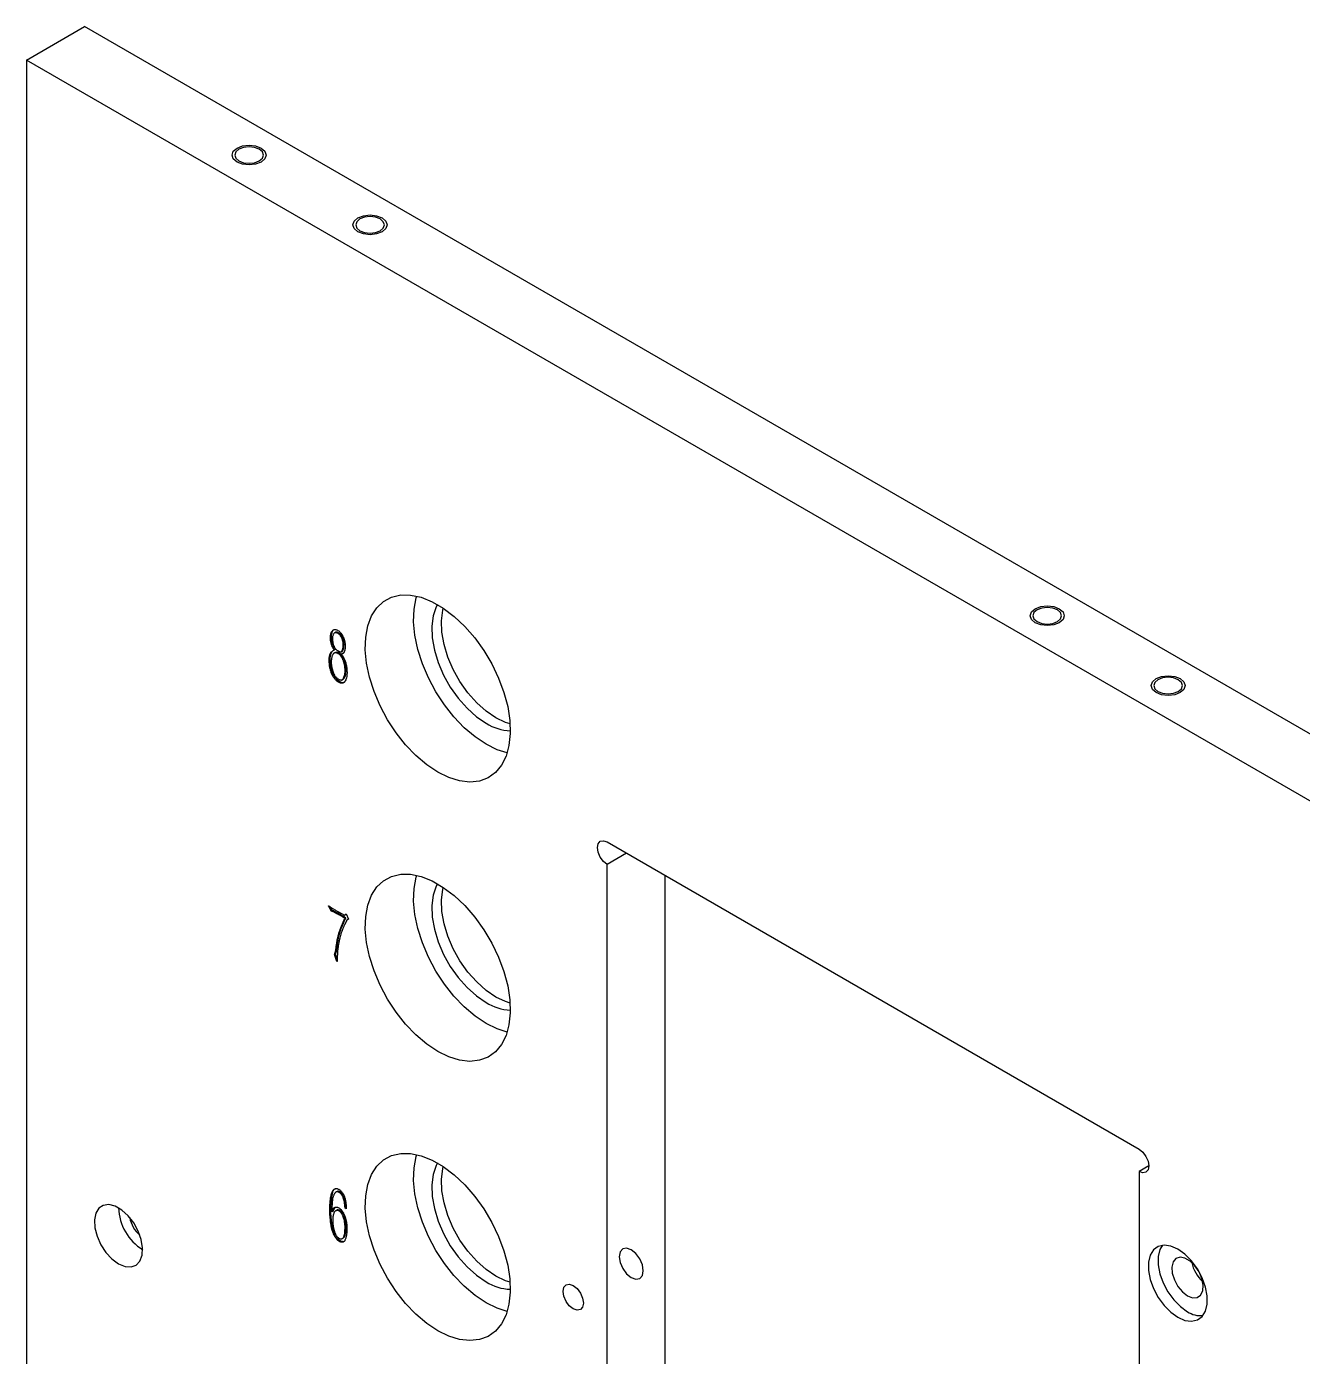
# Model space of a CAD drawing. Extents: x 2 to 292, y 3 to 207.
# Drawn here: x 243.65 to 262.3, y 173.16 to 192.6 of the extents above; entities that cross this region are included whole.
import ezdxf

# ---------------------------------------------------------------- set-up
doc = ezdxf.new("R2010")
doc.units = 0
doc.linetypes.add('SLD-实线', pattern=[0])
doc.layers.get('0').update_dxf_attribs({"linetype": 'CONTINUOUS'})

msp = doc.modelspace()

# ---------------------------------------------------------------- linework, layer by layer
at = {"color": 7, "linetype": 'SLD-实线'}
for p, q in [((243.64598006, 192.11238978), (244.49450821, 192.60223465)), ((286.21380644, 168.51819642), (244.49450821, 192.60223465)), ((243.64598006, 192.11238978), (243.64598006, 144.75302405)), ((285.3652783, 168.02835155), (243.64598006, 192.11238978)), ((248.1672079, 183.7475285), (248.14953023, 183.7373234)), ((248.20764915, 183.74160788), (248.193507, 183.7334438)), ((248.10489092, 183.71532516), (248.09074877, 183.70716107)), ((248.28283491, 183.62669257), (248.26869277, 183.61852848)), ((248.08349507, 183.34593895), (248.06935293, 183.33777486)), ((248.13338874, 183.48402093), (248.14559341, 183.48863291)), ((248.15609694, 183.44998388), (248.13841926, 183.43977878)), ((248.15973556, 183.496797), (248.14559341, 183.48863291)), ((248.21668965, 183.44286484), (248.2025475, 183.43470075)), ((248.24447548, 183.46377069), (248.26215316, 183.47397579)), ((248.26354851, 183.43686705), (248.24940637, 183.42870297)), ((248.26161104, 183.43105303), (248.24940637, 183.42870297)), ((248.27575319, 183.43921712), (248.26161104, 183.43105303)), ((248.27575319, 183.43921712), (248.26354851, 183.43686705)), ((248.31643438, 183.19859162), (248.30229224, 183.19042753)), ((248.2187991, 183.02702689), (248.20465695, 183.01886281)), ((248.25838184, 183.05199776), (248.27605951, 183.06220287)), ((252.13126072, 180.68161517), (259.90943527, 176.19137058)), ((252.41414941, 180.51830756), (252.13126072, 180.3549994)), ((252.13126072, 154.06238551), (252.13126072, 180.3549994)), ((252.97978886, 154.55223038), (252.97978886, 180.19177091)), ((248.06332593, 179.74833591), (248.08366705, 179.73415732)), ((248.07069886, 179.74319655), (248.06332593, 179.73894024)), ((248.0845711, 179.69848987), (248.06332593, 179.73894024)), ((248.08366705, 179.73415732), (248.11922529, 179.71136806)), ((248.09871324, 179.70665396), (248.0845711, 179.69848987)), ((248.09871324, 179.70665396), (248.08457298, 179.73357667)), ((248.11302631, 179.68064382), (248.09888417, 179.67247973)), ((248.11905331, 179.6771645), (248.10491117, 179.66900042)), ((248.11515707, 179.66778342), (248.10491117, 179.66900042)), ((248.12929921, 179.67594751), (248.11515707, 179.66778342)), ((248.12929921, 179.67594751), (248.11905331, 179.6771645)), ((248.14753088, 179.6678585), (248.13338874, 179.65969442)), ((248.18220638, 179.63377451), (248.13338874, 179.65969442)), ((248.19634853, 179.6419386), (248.14753088, 179.6678585)), ((248.19634853, 179.6419386), (248.18220638, 179.63377451)), ((248.20465695, 179.6596135), (248.29521156, 179.60977335)), ((248.23916047, 179.42829609), (248.27577449, 179.51172839)), ((248.25330262, 179.43646018), (248.28991664, 179.51989248)), ((248.27577449, 179.51172839), (248.30018279, 179.56566818)), ((248.28991664, 179.51989248), (248.27577449, 179.51172839)), ((248.28991664, 179.51989248), (248.31432493, 179.57383227)), ((248.29521156, 179.60977335), (248.31645568, 179.63265615)), ((248.30935371, 179.61793744), (248.29521156, 179.60977335)), ((248.31432493, 179.57383227), (248.30018279, 179.56566818)), ((248.30935371, 179.61793744), (248.3185786, 179.6278736)), ((248.31645568, 179.63265615), (248.35216565, 179.55218732)), ((248.35216565, 179.55218732), (248.32775631, 179.54035466)), ((248.34189845, 179.54851874), (248.32775631, 179.54035466)), ((248.35168811, 179.55326434), (248.34189845, 179.54851874)), ((248.25330262, 179.43646018), (248.23916047, 179.42829609)), ((248.15282581, 179.05063908), (248.16096121, 179.07882746)), ((248.16696796, 179.05880316), (248.15282581, 179.05063908)), ((248.17510335, 179.08699155), (248.16096121, 179.07882746)), ((248.16696796, 179.05880316), (248.17510335, 179.08699155)), ((248.16289973, 179.04357831), (248.14875759, 179.03541423)), ((248.18130233, 178.9332859), (248.14875759, 179.03541423)), ((248.18838382, 178.96360556), (248.16289973, 179.04357831)), ((248.18838396, 178.93737403), (248.18130233, 178.9332859)), ((248.18838406, 178.93389433), (248.18130233, 178.9332859)), ((248.18838406, 178.98435256), (248.18838406, 178.93389433)), ((260.05085662, 175.94639561), (259.90943527, 175.86475481)), ((259.90943527, 175.86475481), (259.90943527, 149.57214092)), ((248.18476417, 175.57381157), (248.1670865, 175.56360647)), ((248.31645568, 175.35734351), (248.31645568, 175.31976143)), ((248.09374097, 175.34843397), (248.07959882, 175.34026988)), ((248.10897939, 175.318611), (248.10807534, 175.27337311)), ((248.12221749, 175.2815372), (248.10807534, 175.27337311)), ((248.12221749, 175.2815372), (248.16201781, 175.34552141)), ((248.17941257, 175.29740714), (248.1617349, 175.28720204)), ((248.22392205, 175.29798856), (248.2097799, 175.28982447)), ((248.31643438, 175.3361019), (248.30229224, 175.32793782)), ((248.31645568, 175.31976143), (248.30229224, 175.32793782)), ((248.31645545, 175.33608974), (248.31643438, 175.3361019)), ((248.30935371, 175.13592368), (248.29521156, 175.12775959)), ((248.24019495, 174.84578661), (248.2260528, 174.83762252)), ((248.2594608, 174.88446094), (248.27713847, 174.89466604))]:
    msp.add_line(p, q, dxfattribs=at)
at = {"color": 7, "linetype": 'SLD-实线', "flags": 128}
for points in [[(246.72189364, 190.62244619), (246.66770045, 190.66926759), (246.64867033, 190.7244972), (246.66770045, 190.77972681), (246.72189364, 190.82654822), (246.80299947, 190.85783328), (246.89867033, 190.86881913), (246.99434119, 190.85783328), (247.07544703, 190.82654822), (247.12964021, 190.77972681), (247.14867033, 190.7244972), (247.12964021, 190.66926759), (247.07544703, 190.62244619), (246.99434119, 190.59116113), (246.89867033, 190.58017528), (246.80299947, 190.59116113), (246.72189364, 190.62244619)], [(246.75017889, 190.81021881), (246.70465498, 190.77088977), (246.68867023, 190.72449658), (246.70465496, 190.67810403), (246.75017825, 190.63877348), (246.81830605, 190.61249466), (246.89867111, 190.60326565), (246.97903307, 190.61249467), (247.04716245, 190.63877385), (247.09268425, 190.6781041), (247.10867111, 190.72449607), (247.09268427, 190.77088984), (247.04716309, 190.81021918), (246.97903318, 190.83649921), (246.89867022, 190.845727), (246.81830616, 190.8364992), (246.75017889, 190.81021881)], [(248.48966059, 189.60193605), (248.4354674, 189.64875745), (248.41643728, 189.70398706), (248.4354674, 189.75921667), (248.48966059, 189.80603808), (248.57076643, 189.83732314), (248.66643728, 189.84830899), (248.76210814, 189.83732314), (248.84321398, 189.80603808), (248.89740717, 189.75921667), (248.91643728, 189.70398706), (248.89740717, 189.64875745), (248.84321398, 189.60193605), (248.76210814, 189.57065099), (248.66643728, 189.55966514), (248.57076643, 189.57065099), (248.48966059, 189.60193605)], [(248.51794521, 189.78970903), (248.47242235, 189.75037939), (248.4564376, 189.7039862), (248.47242234, 189.65759365), (248.51794457, 189.6182637), (248.58607342, 189.59198428), (248.66643743, 189.58275588), (248.74680044, 189.59198429), (248.81492982, 189.61826347), (248.86045163, 189.65759372), (248.87643743, 189.7039863), (248.86045164, 189.75037945), (248.81492941, 189.7897094), (248.74680056, 189.81598883), (248.6664376, 189.82521662), (248.58607354, 189.81598882), (248.51794521, 189.78970903)], [(249.65638724, 181.7020592), (249.49447801, 181.8098813), (249.33636411, 181.94388557), (249.18575129, 182.10092893), (249.04616936, 182.27733227), (248.92089101, 182.46896021), (248.81285178, 182.67132202), (248.72458364, 182.87967327), (248.65815704, 183.08912954), (248.61512827, 183.29478327), (248.59650463, 183.4918138), (248.60272445, 183.67560245), (248.63364128, 183.84184132), (248.68853017, 183.98663435), (248.76610566, 184.1065867), (248.864547, 184.19888876), (248.98154981, 184.26137511), (249.11436928, 184.29258115), (249.25989392, 184.29177716), (249.41471194, 184.25897984), (249.5751945, 184.19495906), (249.73757998, 184.10121591), (249.89806148, 183.97994809), (250.0528795, 183.83399633), (250.19840414, 183.66678115), (250.33122361, 183.48222501), (250.44822642, 183.28465009), (250.54666776, 183.07869008), (250.62424325, 182.86917097), (250.67913215, 182.66100458), (250.71004897, 182.4590699), (250.71626879, 182.2681), (250.6976462, 182.09257125), (250.65461638, 181.9365981), (250.58818978, 181.80383634), (250.49992269, 181.69739672), (250.39188346, 181.61977434), (250.26660406, 181.57279032), (250.12702318, 181.55754423), (249.97640931, 181.57439534), (249.81829541, 181.62294549), (249.65638724, 181.7020592)], [(250.36349404, 182.11026327), (250.20158481, 182.21808536), (250.04347091, 182.35208964), (249.89285809, 182.509133), (249.75327616, 182.68553634), (249.62799781, 182.87716427), (249.51995858, 183.07952609), (249.43169044, 183.28787734), (249.36526384, 183.49733361), (249.32223507, 183.70298733), (249.30361143, 183.90001787), (249.30983125, 184.08380652), (249.34074807, 184.25004539), (249.34854103, 184.27667449)], [(249.65093413, 184.15481344), (249.63201335, 184.11838549), (249.58794355, 183.98720029), (249.5687994, 183.83505542), (249.57519835, 183.6668398), (249.60693282, 183.48796244), (249.66298391, 183.30417051), (249.74155091, 183.12137173), (249.84010604, 182.94544211), (249.95548515, 182.78203494), (250.08397614, 182.63640314), (250.22145283, 182.51322713), (250.36349404, 182.41646578)], [(258.38915553, 183.88707927), (258.33496234, 183.93390067), (258.31593222, 183.98913028), (258.33496234, 184.04435989), (258.38915553, 184.0911813), (258.47026136, 184.12246636), (258.56593222, 184.13345221), (258.66160308, 184.12246636), (258.74270892, 184.0911813), (258.7969021, 184.04435989), (258.81593222, 183.98913028), (258.7969021, 183.93390067), (258.74270892, 183.88707927), (258.66160308, 183.85579421), (258.56593222, 183.84480835), (258.47026136, 183.85579421), (258.38915553, 183.88707927)], [(258.41743966, 184.07485253), (258.37191733, 184.03552258), (258.35593205, 183.9891297), (258.37191731, 183.94273684), (258.41743955, 183.9034069), (258.48556893, 183.87712717), (258.56593241, 183.86789907), (258.64629595, 183.87712718), (258.7144248, 183.90340666), (258.75994713, 183.94273661), (258.77593241, 183.98912949), (258.75994715, 184.03552234), (258.71442439, 184.07485259), (258.64629554, 184.10113202), (258.56593205, 184.11036012), (258.48556851, 184.10113201), (258.41743966, 184.07485253)], [(250.50491538, 182.49810659), (250.36287418, 182.59486794), (250.22539748, 182.71804394), (250.09690649, 182.86367574), (249.98152739, 183.02708291), (249.88297225, 183.20301254), (249.80440526, 183.38581132), (249.74835416, 183.56960325), (249.71661969, 183.74848061), (249.71022075, 183.91669623), (249.7293649, 184.06884109), (249.73741284, 184.10132761)], [(260.15692248, 182.86656913), (260.10272929, 182.91339053), (260.08369917, 182.96862014), (260.10272929, 183.02384975), (260.15692248, 183.07067116), (260.23802832, 183.10195622), (260.33369917, 183.11294207), (260.42937003, 183.10195622), (260.51047587, 183.07067116), (260.56466906, 183.02384975), (260.58369917, 182.96862014), (260.56466906, 182.91339053), (260.51047587, 182.86656913), (260.42937003, 182.83528407), (260.33369917, 182.82429821), (260.23802832, 182.83528407), (260.15692248, 182.86656913)], [(260.18520651, 183.05434245), (260.13968471, 183.0150122), (260.12369943, 182.96861932), (260.13968469, 182.92222646), (260.18520692, 182.88289651), (260.25333577, 182.85661709), (260.33369926, 182.84738899), (260.4140628, 182.8566171), (260.48219165, 182.88289658), (260.52771398, 182.92222653), (260.54369926, 182.96861941), (260.527714, 183.01501226), (260.48219176, 183.05434221), (260.41406291, 183.08062164), (260.33369942, 183.08984973), (260.25333589, 183.08062163), (260.18520651, 183.05434245)], [(250.71396059, 182.40971357), (250.64695658, 182.43087066), (250.50491538, 182.49810659)], [(250.67133989, 181.98527145), (250.52540221, 182.03114956), (250.36349404, 182.11026327)], [(252.13126072, 180.3549994), (252.077141, 180.39867348), (252.031261, 180.4605593), (252.00060444, 180.53123871), (251.98983908, 180.59994887), (252.00060444, 180.65622961), (252.031261, 180.69151249), (252.077141, 180.70042759), (252.13126072, 180.68161517)], [(249.65638724, 177.61935539), (249.49447801, 177.72717748), (249.33636411, 177.86118176), (249.18575129, 178.01822511), (249.04616936, 178.19462846), (248.92089101, 178.38625639), (248.81285178, 178.58861699), (248.72458364, 178.79696824), (248.65815704, 179.00642573), (248.61512827, 179.21207945), (248.59650463, 179.40910999), (248.60272445, 179.59289863), (248.63364128, 179.75913751), (248.68853017, 179.90393053), (248.76610566, 180.02388289), (248.864547, 180.11618494), (248.98154981, 180.17867008), (249.11436928, 180.20987734), (249.25989392, 180.20907212), (249.41471194, 180.17627602), (249.5751945, 180.11225524), (249.73757998, 180.01851209), (249.89806148, 179.89724427), (250.0528795, 179.75129129), (250.19840414, 179.58407733), (250.33122361, 179.39951998), (250.44822642, 179.20194627), (250.54666776, 178.99598626), (250.62424325, 178.78646716), (250.67913215, 178.57830076), (250.71004897, 178.37636609), (250.71626879, 178.18539619), (250.6976462, 178.00986744), (250.65461638, 177.85389429), (250.58818978, 177.72113131), (250.49992269, 177.61469168), (250.39188346, 177.53707053), (250.26660406, 177.4900865), (250.12702318, 177.47484042), (249.97640931, 177.49169153), (249.81829541, 177.54024168), (249.65638724, 177.61935539)], [(250.36349404, 178.02755945), (250.20158481, 178.13538155), (250.04347091, 178.26938582), (249.89285809, 178.42642918), (249.75327616, 178.60283252), (249.62799781, 178.79446046), (249.51995858, 178.99682105), (249.43169044, 179.2051723), (249.36526384, 179.41462979), (249.32223507, 179.62028352), (249.30361143, 179.81731405), (249.30983125, 180.0011027), (249.34074807, 180.16734157), (249.34854103, 180.19397067)], [(249.65093413, 180.07210962), (249.63201335, 180.03568167), (249.58794355, 179.90449647), (249.5687994, 179.7523516), (249.57519835, 179.58413599), (249.60693282, 179.40525863), (249.66298391, 179.2214667), (249.74155091, 179.03866791), (249.84010604, 178.86273829), (249.95548515, 178.69933112), (250.08397614, 178.55369932), (250.22145283, 178.43052332), (250.36349404, 178.33376196)], [(250.50491538, 178.41540277), (250.36287418, 178.51216412), (250.22539748, 178.63534013), (250.09690649, 178.78097192), (249.98152739, 178.9443791), (249.88297225, 179.12030872), (249.80440526, 179.3031075), (249.74835416, 179.48689943), (249.71661969, 179.66577679), (249.71022075, 179.83399241), (249.7293649, 179.98613728), (249.73741284, 180.01862379)], [(250.71396059, 178.32700975), (250.64695658, 178.34816684), (250.50491538, 178.41540277)], [(250.67133989, 177.90256763), (250.52540221, 177.94844574), (250.36349404, 178.02755945)], [(259.90943527, 176.19137058), (259.96355446, 176.14769801), (260.00943499, 176.08581068), (260.04009155, 176.01513248), (260.05085639, 175.94642263), (260.04009155, 175.89014159), (260.00943499, 175.85485749), (259.96355446, 175.8459439), (259.90943527, 175.86475481)], [(249.65638724, 173.53665096), (249.49447801, 173.64447367), (249.33636411, 173.77847733), (249.18575129, 173.9355213), (249.04616936, 174.11192464), (248.92089101, 174.30355258), (248.81285178, 174.50591317), (248.72458364, 174.71426442), (248.65815704, 174.9237213), (248.61512827, 175.12937503), (248.59650463, 175.32640617), (248.60272445, 175.51019482), (248.63364128, 175.67643369), (248.68853017, 175.82122672), (248.76610566, 175.94117907), (248.864547, 176.03347991), (248.98154981, 176.09596626), (249.11436928, 176.12717352), (249.25989392, 176.12636831), (249.41471194, 176.09357221), (249.5751945, 176.02955142), (249.73757998, 175.93580828), (249.89806148, 175.81454046), (250.0528795, 175.66858748), (250.19840414, 175.50137352), (250.33122361, 175.31681616), (250.44822642, 175.11924124), (250.54666776, 174.91328245), (250.62424325, 174.70376334), (250.67913215, 174.49559695), (250.71004897, 174.29366227), (250.71626879, 174.10269237), (250.6976462, 173.92716301), (250.65461638, 173.77118986), (250.58818978, 173.63842749), (250.49992269, 173.53198787), (250.39188346, 173.45436671), (250.26660406, 173.40738268), (250.12702318, 173.3921366), (249.97640931, 173.4089871), (249.81829541, 173.45753786), (249.65638724, 173.53665096)], [(250.36349404, 173.94485503), (250.20158481, 174.05267773), (250.04347091, 174.1866814), (249.89285809, 174.34372536), (249.75327616, 174.52012871), (249.62799781, 174.71175664), (249.51995858, 174.91411724), (249.43169044, 175.12246849), (249.36526384, 175.33192537), (249.32223507, 175.53757909), (249.30361143, 175.73461024), (249.30983125, 175.91839888), (249.34074807, 176.08463776), (249.34854103, 176.11126625)], [(249.65093413, 175.98940581), (249.63201335, 175.95297725), (249.58794355, 175.82179205), (249.5687994, 175.66964718), (249.57519835, 175.50143217), (249.60693282, 175.3225542), (249.66298391, 175.13876288), (249.74155091, 174.95596349), (249.84010604, 174.78003448), (249.95548515, 174.61662669), (250.08397614, 174.47099551), (250.22145283, 174.34781889), (250.36349404, 174.25105815)], [(250.50491538, 174.33269895), (250.36287418, 174.4294597), (250.22539748, 174.55263631), (250.09690649, 174.6982675), (249.98152739, 174.86167528), (249.88297225, 175.0376043), (249.80440526, 175.22040369), (249.74835416, 175.40419501), (249.71661969, 175.58307298), (249.71022075, 175.75128798), (249.7293649, 175.90343285), (249.73741284, 175.93591937)], [(244.98948251, 174.51606219), (245.08486926, 174.47613649), (245.17318165, 174.46945149), (245.24787219, 174.49650117), (245.30339645, 174.55528286), (245.3356409, 174.64143477), (245.34221159, 174.74856818), (245.32262173, 174.86873712), (245.2783254, 174.9930285), (245.21260582, 175.11222641), (245.13033728, 175.21748926), (245.03762475, 175.30100859), (244.94134027, 175.35659244), (244.84862563, 175.38011793), (244.7663592, 175.3698391), (244.70063962, 175.3265194), (244.65634328, 175.25337149), (244.63675342, 175.15582051), (244.64332412, 175.04110074), (244.67556646, 174.9177214), (244.73109282, 174.79483155), (244.80578125, 174.68154723), (244.89409365, 174.5862689), (244.98948251, 174.51606219)], [(260.47512052, 173.73363634), (260.5783458, 173.68851879), (260.67557199, 173.67497114), (260.76114853, 173.69378055), (260.83010236, 173.74385255), (260.87842583, 173.82227845), (260.90331064, 173.92449962), (260.90331064, 174.04457611), (260.87842583, 174.17552867), (260.83010236, 174.30974645), (260.76114853, 174.43943206), (260.67557199, 174.55704482), (260.5783458, 174.65575215), (260.47512052, 174.72981596), (260.37189525, 174.77493351), (260.27466906, 174.78848116), (260.18909252, 174.76967296), (260.12013869, 174.71959975), (260.07181496, 174.64117521), (260.04693041, 174.53895389), (260.04693041, 174.41887741), (260.07181496, 174.28792499), (260.12013869, 174.15370585), (260.18909252, 174.02402146), (260.27466906, 173.90640747), (260.37189525, 173.80770015), (260.47512052, 173.73363634)], [(260.24916386, 174.7864455), (260.21323631, 174.72281602), (260.18835175, 174.6205947), (260.18835175, 174.50051821), (260.21323631, 174.3695658), (260.26156004, 174.23534665), (260.33051386, 174.10566226), (260.41609041, 173.98804828), (260.5133166, 173.88934095), (260.61654187, 173.81527714)], [(252.4848139, 174.72074184), (252.41716439, 174.7442562), (252.3598139, 174.73311298), (252.32149353, 174.68900864), (252.30803721, 174.61865765), (252.32149353, 174.53277032), (252.3598139, 174.44442221), (252.41716439, 174.36706353), (252.4848139, 174.31247143), (252.55246342, 174.28895706), (252.6098139, 174.30010028), (252.64813427, 174.34420463), (252.6615906, 174.41455562), (252.64813427, 174.50044295), (252.6098139, 174.58879106), (252.55246342, 174.66614974), (252.4848139, 174.72074184)], [(260.61654187, 174.04799096), (260.69116102, 174.01929368), (260.75769404, 174.02246345), (260.80893091, 174.05715692), (260.83931958, 174.11961461), (260.84556653, 174.20306855), (260.82699557, 174.29847448), (260.78561843, 174.39549562), (260.72591926, 174.48361627), (260.65436735, 174.55328696), (260.57871639, 174.59695933), (260.50716448, 174.60990072), (260.44746531, 174.59070727), (260.40608817, 174.54145915), (260.38751721, 174.46749479), (260.39376417, 174.37682828), (260.42415283, 174.27928457), (260.4753897, 174.18543427), (260.54192272, 174.10544712), (260.61654187, 174.04799096)], [(250.71396059, 174.24430533), (250.64695658, 174.26546242), (250.50491538, 174.33269895)], [(251.63628602, 174.19823565), (251.69311157, 174.15237777), (251.74128541, 174.08739739), (251.77347507, 174.0131841), (251.7847778, 173.94103913), (251.77347507, 173.88194402), (251.74128541, 173.84489673), (251.69311157, 173.83553608), (251.63628602, 173.85528818), (251.57946048, 173.90114545), (251.53128558, 173.96612705), (251.49909698, 174.04033912), (251.48779319, 174.1124847), (251.49909698, 174.1715792), (251.53128558, 174.20862772), (251.57946048, 174.21798715), (251.63628602, 174.19823565)], [(250.67133989, 173.81986321), (250.52540221, 173.86574193), (250.36349404, 173.94485503)]]:
    msp.add_lwpolyline(points, dxfattribs=at)
at = {"color": 7, "linetype": 'SLD-实线'}
for centre, radius, start, end in [((250.74177739, 183.0195667), 0.71191925, 237.902804998, 268.008099017), ((250.74177739, 178.93686289), 0.71191925, 237.902804998, 268.008099017), ((245.74536862, 175.36069595), 0.75640764, 182.128453408, 237.866124692), ((245.58929704, 175.27060045), 0.44355776, 190.173653644, 229.821248516), ((261.19726468, 174.64861185), 0.53191969, 192.478421254, 227.516245365), ((250.74177994, 174.85416338), 0.71192425, 237.902815725, 268.007908042), ((260.80956539, 174.10635636), 0.34926378, 236.450426653, 275.410626841)]:
    msp.add_arc(centre, radius, start, end, dxfattribs=at)
for points, knots in [([(248.09074827, 183.70716094), (248.09147444, 183.71203738), (248.09289066, 183.72154774), (248.09623161, 183.73432673), (248.10028001, 183.74559288), (248.10694259, 183.75817304), (248.11735536, 183.77108077), (248.12982273, 183.7808677), (248.14104597, 183.78586239), (248.14929091, 183.78848168), (248.15777979, 183.78882337), (248.16880756, 183.78696088), (248.18206594, 183.78252674), (248.19259109, 183.77714231), (248.19757518, 183.77459256)], [0, 0, 0, 0, 0.0823166391, 0.160539557, 0.2332349493, 0.3029883245, 0.4386939029, 0.5763967959, 0.6432805253, 0.7043973737, 0.7609966096, 0.8131359193, 0.9115121722, 1, 1, 1, 1]), ([(248.10489092, 183.71532516), (248.10840729, 183.73089137), (248.11544276, 183.76203583), (248.1325411, 183.78604094), (248.1456943, 183.78916452), (248.1459862, 183.78923384)], [0, 0, 0, 0, 0.4941961412, 0.9887748817, 1, 1, 1, 1]), ([(248.19350702, 183.73344326), (248.18966983, 183.73540738), (248.18235737, 183.73915037), (248.17218438, 183.74191588), (248.1631556, 183.74292693), (248.1533827, 183.74015948), (248.14329084, 183.73320517), (248.13268878, 183.72207985), (248.12460083, 183.70605496), (248.11912851, 183.68570152), (248.1163415, 183.66181222), (248.11756207, 183.64389261), (248.11817069, 183.63495715)], [0, 0, 0, 0, 0.0711680608, 0.1356235992, 0.1945173461, 0.250667515, 0.3601529391, 0.4713796502, 0.5894546918, 0.7229257028, 0.8618394332, 1, 1, 1, 1]), ([(248.20764915, 183.74160788), (248.20100242, 183.74468569), (248.18773394, 183.75082975), (248.17256845, 183.7519127), (248.1674506, 183.74658277), (248.16624092, 183.74532296)], [0, 0, 0, 0, 0.4339138731, 0.866197905, 1, 1, 1, 1]), ([(248.26869268, 183.61852911), (248.26676514, 183.62547914), (248.26284453, 183.63961545), (248.25665196, 183.65751463), (248.25028504, 183.67204052), (248.24422764, 183.68288805), (248.23684436, 183.69346111), (248.22584772, 183.70664755), (248.21144833, 183.72159607), (248.19933973, 183.72959174), (248.19350702, 183.73344326)], [0, 0, 0, 0, 0.1543886185, 0.3140251011, 0.3943501707, 0.4774909862, 0.5634987263, 0.6552515141, 0.8339347649, 1, 1, 1, 1]), ([(248.19757518, 183.77459256), (248.20145504, 183.77199786), (248.20918909, 183.76682561), (248.22059821, 183.75721904), (248.23165485, 183.74607509), (248.24231767, 183.73358915), (248.25261626, 183.72017014), (248.26176666, 183.70547977), (248.27023495, 183.69009104), (248.27979677, 183.66861941), (248.28977385, 183.64147342), (248.29651075, 183.61447245), (248.30013679, 183.5927081), (248.30208294, 183.57501336), (248.30302707, 183.55603704), (248.30323752, 183.54302672), (248.30334739, 183.53623451)], [0, 0, 0, 0, 0.0562537927, 0.1121355853, 0.1686936193, 0.2265393781, 0.2853941376, 0.3441141664, 0.4032597895, 0.4647557838, 0.5866632475, 0.7063854209, 0.7688103202, 0.8384861131, 0.9156795631, 1, 1, 1, 1]), ([(248.28283481, 183.62669319), (248.28090727, 183.63364322), (248.27698666, 183.64777953), (248.2707941, 183.66567871), (248.26442718, 183.6802046), (248.25836978, 183.69105213), (248.2509865, 183.70162519), (248.23998985, 183.71481163), (248.22559047, 183.72976015), (248.21348187, 183.73775582), (248.20764916, 183.74160734)], [0, 0, 0, 0, 0.1543886185, 0.3140251011, 0.3943501707, 0.4774909862, 0.5634987263, 0.6552515141, 0.8339347649, 1, 1, 1, 1]), ([(248.14559312, 183.48863311), (248.14288668, 183.49223399), (248.13745069, 183.49946648), (248.12907748, 183.51037026), (248.12119389, 183.52275074), (248.11389712, 183.5371403), (248.1077539, 183.55405766), (248.10150829, 183.57314701), (248.09635904, 183.59348376), (248.09177406, 183.61474349), (248.08906474, 183.63732547), (248.08842962, 183.66111378), (248.08899028, 183.6848389), (248.09018501, 183.70000895), (248.09074827, 183.70716094)], [0, 0, 0, 0, 0.0534225155, 0.1073010655, 0.1632196421, 0.2245518337, 0.2951902577, 0.379149223, 0.4689468064, 0.5575584449, 0.6558321385, 0.7721638801, 0.8925856224, 1, 1, 1, 1]), ([(248.15973525, 183.49679719), (248.15702881, 183.50039807), (248.15159283, 183.50763057), (248.14321962, 183.51853434), (248.13533603, 183.53091483), (248.12803925, 183.54530438), (248.12189603, 183.56222174), (248.11565043, 183.58131109), (248.11050117, 183.60164784), (248.10591619, 183.62290757), (248.10320688, 183.64548955), (248.10257176, 183.66927786), (248.10313241, 183.69300298), (248.10432715, 183.70817303), (248.10489041, 183.71532502)], [0, 0, 0, 0, 0.0534225155, 0.1073010655, 0.1632196421, 0.2245518337, 0.2951902577, 0.379149223, 0.4689468064, 0.5575584449, 0.6558321385, 0.7721638801, 0.8925856224, 1, 1, 1, 1]), ([(248.11817069, 183.63495715), (248.11880186, 183.6273242), (248.12001324, 183.61267455), (248.1236918, 183.59081948), (248.12914218, 183.57027112), (248.1358662, 183.55149551), (248.14325883, 183.53501952), (248.15023256, 183.52121421), (248.15672565, 183.51025046), (248.16317876, 183.50161166), (248.17035567, 183.49512536), (248.17844064, 183.48896632), (248.18797024, 183.48253527), (248.19481199, 183.47886237), (248.19847922, 183.47689366)], [0, 0, 0, 0, 0.133161368, 0.2555718935, 0.3669927283, 0.4696552948, 0.5609001629, 0.6382282861, 0.7003452488, 0.7502369856, 0.7990749119, 0.8559356557, 0.9227804583, 1, 1, 1, 1]), ([(248.19847922, 183.47689366), (248.20184374, 183.47504831), (248.20812644, 183.47160241), (248.2169582, 183.46703812), (248.22443695, 183.46419497), (248.23099501, 183.46203293), (248.23675522, 183.46162226), (248.24215269, 183.46262274), (248.24723868, 183.46518315), (248.25224457, 183.46894622), (248.25703252, 183.47425563), (248.26090016, 183.48189409), (248.26479113, 183.49078051), (248.26890177, 183.50576295), (248.27300747, 183.52702225), (248.27513451, 183.55551831), (248.27482872, 183.58593871), (248.27071552, 183.6077852), (248.26869268, 183.61852911)], [0, 0, 0, 0, 0.0499411913, 0.0932572604, 0.1309840369, 0.1624269408, 0.1924612309, 0.223664887, 0.2579457003, 0.2954437157, 0.3367726719, 0.3830923398, 0.4342849989, 0.4908800681, 0.6139118548, 0.7432906652, 0.8737526092, 1, 1, 1, 1]), ([(248.26030215, 183.47306904), (248.26538138, 183.47766811), (248.27567376, 183.4869875), (248.29004355, 183.53504535), (248.28603546, 183.58600234), (248.28283491, 183.62669257)], [0, 0, 0, 0, 0.1640916113, 0.3325095785, 1, 1, 1, 1]), ([(248.30334739, 183.53623451), (248.30294219, 183.52915767), (248.30213633, 183.51508338), (248.30042639, 183.49785469), (248.29784707, 183.48446305), (248.29461783, 183.47427066), (248.29004826, 183.46392148), (248.28451539, 183.45379095), (248.27873573, 183.44456421), (248.27278318, 183.43776106), (248.26758518, 183.43263661), (248.26343892, 183.43153746), (248.26161106, 183.4310529)], [0, 0, 0, 0, 0.1550153714, 0.308291796, 0.3872312987, 0.4757396634, 0.5748660786, 0.6835506596, 0.7884418409, 0.8752321003, 0.9449966538, 1, 1, 1, 1]), ([(248.06935275, 183.33777556), (248.06941291, 183.34487962), (248.06952903, 183.35859125), (248.07115567, 183.37744456), (248.0732465, 183.39442063), (248.0766077, 183.40898324), (248.08083431, 183.42145478), (248.08487832, 183.43294537), (248.08965539, 183.44252817), (248.09584376, 183.45346858), (248.10419373, 183.46405656), (248.11487342, 183.47294159), (248.12475722, 183.47884585), (248.13072729, 183.48242547), (248.13338863, 183.4840212)], [0, 0, 0, 0, 0.104931531, 0.2025295702, 0.2921435911, 0.374477686, 0.4513523878, 0.5228340961, 0.5889064463, 0.649931299, 0.7606735695, 0.8552436343, 0.935470321, 1, 1, 1, 1]), ([(248.2046568, 183.01886235), (248.19961922, 183.02200941), (248.18970298, 183.02820426), (248.17512161, 183.04023306), (248.16120335, 183.05425232), (248.14790428, 183.07010099), (248.13561921, 183.08760405), (248.12404427, 183.1060589), (248.11376809, 183.12575991), (248.10453695, 183.14649274), (248.09644019, 183.16828921), (248.08934765, 183.19107661), (248.08337612, 183.21481165), (248.0782948, 183.23936239), (248.07426764, 183.26429154), (248.07139485, 183.28919042), (248.06974145, 183.31374009), (248.06948251, 183.32975175), (248.06935275, 183.33777556)], [0, 0, 0, 0, 0.0547384789, 0.1077502094, 0.1613075295, 0.2157839175, 0.2709456383, 0.3266318882, 0.3831367065, 0.441604719, 0.5027036296, 0.5665189356, 0.6335206792, 0.7042566341, 0.7772925487, 0.8506543363, 0.9251594619, 1, 1, 1, 1]), ([(248.08349489, 183.34593964), (248.08355505, 183.3530437), (248.08367117, 183.36675533), (248.08529781, 183.38560864), (248.08738863, 183.40258471), (248.09074984, 183.41714732), (248.09497645, 183.42961886), (248.09902046, 183.44110945), (248.10379753, 183.45069225), (248.1099859, 183.46163267), (248.11833586, 183.47222064), (248.12901556, 183.48110568), (248.13889936, 183.48700993), (248.14486942, 183.49058955), (248.14753077, 183.49218528)], [0, 0, 0, 0, 0.104931531, 0.2025295702, 0.2921435911, 0.374477686, 0.4513523878, 0.5228340961, 0.5889064463, 0.649931299, 0.7606735695, 0.8552436343, 0.935470321, 1, 1, 1, 1]), ([(248.21879893, 183.02702643), (248.21376136, 183.03017349), (248.20384511, 183.03636834), (248.18926375, 183.04839714), (248.17534548, 183.0624164), (248.16204642, 183.07826507), (248.14976135, 183.09576814), (248.13818641, 183.11422298), (248.12791023, 183.13392399), (248.11867909, 183.15465682), (248.11058233, 183.17645329), (248.10348979, 183.19924069), (248.09751826, 183.22297573), (248.09243694, 183.24752647), (248.08840978, 183.27245562), (248.08553699, 183.2973545), (248.08388359, 183.32190417), (248.08362465, 183.33791583), (248.08349489, 183.34593964)], [0, 0, 0, 0, 0.0547384789, 0.1077502094, 0.1613075295, 0.2157839175, 0.2709456383, 0.3266318882, 0.3831367065, 0.441604719, 0.5027036296, 0.5665189356, 0.6335206792, 0.7042566341, 0.7772925487, 0.8506543363, 0.9251594619, 1, 1, 1, 1]), ([(248.20254738, 183.43470117), (248.19790822, 183.43715162), (248.18872015, 183.44200484), (248.17528325, 183.44594335), (248.162485, 183.44715972), (248.15037645, 183.44561274), (248.13927565, 183.44092144), (248.12943794, 183.43299211), (248.12076363, 183.42199098), (248.1137158, 183.40759613), (248.10780928, 183.39062856), (248.10357319, 183.37095454), (248.10050599, 183.3491261), (248.09911762, 183.32526198), (248.09901137, 183.30054606), (248.10072403, 183.27566032), (248.10371298, 183.25128196), (248.10724506, 183.2349034), (248.10897966, 183.22685988)], [0, 0, 0, 0, 0.0495476061, 0.0981313189, 0.1469991148, 0.1973778628, 0.249159542, 0.3032723336, 0.3609351716, 0.4234223179, 0.4896509776, 0.5596065445, 0.6328939758, 0.7104094724, 0.7882757407, 0.8620827041, 0.9322687407, 1, 1, 1, 1]), ([(248.21668965, 183.44286484), (248.20484169, 183.44830095), (248.18144283, 183.45903687), (248.16335514, 183.45214523), (248.15442611, 183.44874315)], [0, 0, 0, 0, 0.5063475863, 1, 1, 1, 1]), ([(248.30229268, 183.19042685), (248.30200871, 183.19830875), (248.30146313, 183.21345155), (248.29959277, 183.23589291), (248.29642254, 183.25719218), (248.29232175, 183.27725691), (248.28757153, 183.29601927), (248.28271589, 183.31348756), (248.27723177, 183.32974348), (248.27150137, 183.34483544), (248.26533235, 183.35895581), (248.25842731, 183.37229202), (248.2509741, 183.38490408), (248.24284397, 183.39682193), (248.23415003, 183.40814805), (248.22429031, 183.41806961), (248.21372795, 183.42724649), (248.20633093, 183.43217848), (248.20254738, 183.43470117)], [0, 0, 0, 0, 0.0962068448, 0.1848336669, 0.2671478407, 0.3426681443, 0.4127966082, 0.4779893416, 0.5380843044, 0.5937247784, 0.6462190278, 0.6964425271, 0.7465099394, 0.7949134451, 0.8438476657, 0.8934806794, 0.9455156702, 1, 1, 1, 1]), ([(248.31643482, 183.19859094), (248.31615084, 183.20647284), (248.31560526, 183.22161563), (248.31373491, 183.24405699), (248.31056467, 183.26535626), (248.30646389, 183.28542099), (248.30171366, 183.30418335), (248.29685803, 183.32165164), (248.2913739, 183.33790756), (248.28564351, 183.35299952), (248.27947449, 183.36711989), (248.27256945, 183.3804561), (248.26511623, 183.39306816), (248.25698611, 183.40498601), (248.24829217, 183.41631213), (248.23843245, 183.42623369), (248.22787008, 183.43541057), (248.22047307, 183.44034256), (248.21668952, 183.44286525)], [0, 0, 0, 0, 0.0962068448, 0.1848336669, 0.2671478407, 0.3426681443, 0.4127966082, 0.4779893416, 0.5380843044, 0.5937247784, 0.6462190278, 0.6964425271, 0.7465099394, 0.7949134451, 0.8438476657, 0.8934806794, 0.9455156702, 1, 1, 1, 1]), ([(248.24940658, 183.42870287), (248.25256956, 183.42368612), (248.25851848, 183.41425061), (248.2669184, 183.40095944), (248.27382062, 183.38909407), (248.28157049, 183.37531189), (248.29006475, 183.3583005), (248.29916664, 183.33685146), (248.30753712, 183.31328205), (248.31505048, 183.28731876), (248.321461, 183.25855236), (248.32600659, 183.22770224), (248.32912958, 183.195553), (248.33047709, 183.16316108), (248.32999872, 183.13049287), (248.32712848, 183.10994887), (248.32564694, 183.09934464)], [0, 0, 0, 0, 0.04635535222, 0.08718512529, 0.12285402285, 0.15343556595, 0.21057047504, 0.27145160938, 0.33764460887, 0.41175382921, 0.4938336846, 0.58699564326, 0.68579308037, 0.78568992418, 0.88937920568, 1, 1, 1, 1]), ([(248.10897966, 183.22685988), (248.11139683, 183.2167929), (248.11632921, 183.19625057), (248.12552935, 183.17020023), (248.13383314, 183.14985534), (248.14003611, 183.13594675), (248.14601301, 183.12360435), (248.15361998, 183.1095248), (248.16428105, 183.09428817), (248.17841302, 183.07972313), (248.19273486, 183.06899957), (248.20209204, 183.06376158), (248.20661554, 183.06122939)], [0, 0, 0, 0, 0.159536554, 0.3255448952, 0.4068287894, 0.4798974334, 0.5458145783, 0.6041039985, 0.7088601993, 0.8106519448, 0.9084641194, 1, 1, 1, 1]), ([(248.20661554, 183.06122939), (248.2101401, 183.05931612), (248.21719422, 183.05548686), (248.227571, 183.05184408), (248.23764773, 183.04978783), (248.24761602, 183.04896774), (248.25714909, 183.05084899), (248.26558993, 183.05635961), (248.27322639, 183.06494266), (248.28177129, 183.08061932), (248.29048434, 183.10226028), (248.29755987, 183.13025054), (248.30166652, 183.15932227), (248.30208346, 183.18003404), (248.30229268, 183.19042685)], [0, 0, 0, 0, 0.0509421734, 0.1019568328, 0.1522786588, 0.2039921818, 0.258401782, 0.3169789283, 0.3812661532, 0.454374851, 0.6026803401, 0.737664175, 0.8683642356, 1, 1, 1, 1]), ([(248.27282714, 183.06311806), (248.28177079, 183.07214851), (248.31118791, 183.10185114), (248.3142814, 183.15889248), (248.31643438, 183.19859162)], [0, 0, 0, 0, 0.3040286628, 1, 1, 1, 1]), ([(248.32564694, 183.09934464), (248.32305678, 183.0880479), (248.31802017, 183.06608119), (248.30806524, 183.04262598), (248.29890165, 183.02717004), (248.29205323, 183.01780073), (248.28485364, 183.01082744), (248.2747759, 183.00511539), (248.26104499, 183.00170672), (248.24305467, 183.00252588), (248.2240046, 183.00784064), (248.21106214, 183.01521347), (248.2046568, 183.01886235)], [0, 0, 0, 0, 0.1744168414, 0.3391563795, 0.4153355227, 0.4838061912, 0.5448509909, 0.5993509318, 0.7009549599, 0.8019961454, 0.9020061357, 1, 1, 1, 1]), ([(248.29465816, 183.01738465), (248.28392889, 183.0134522), (248.26187917, 183.00537062), (248.23341352, 183.01968025), (248.2187991, 183.02702689)], [0, 0, 0, 0, 0.4865945425, 1, 1, 1, 1]), ([(248.06332585, 179.73894053), (248.06251964, 179.74067392), (248.06128567, 179.74332703), (248.05977826, 179.74717878), (248.06107247, 179.74880195), (248.06245093, 179.74851695), (248.06332585, 179.74833606)], [0, 0, 0, 0, 0.3942395217, 0.6034201523, 0.7482900867, 1, 1, 1, 1]), ([(248.09888459, 179.67247922), (248.09805501, 179.67343858), (248.09591492, 179.67591345), (248.09288651, 179.68152578), (248.08878782, 179.68913968), (248.08608355, 179.69513537), (248.08457069, 179.69848957)], [0, 0, 0, 0, 0.1305020911, 0.3366602458, 0.6289044269, 1, 1, 1, 1]), ([(248.11302673, 179.6806433), (248.11219715, 179.68160266), (248.11005705, 179.68407753), (248.10702865, 179.68968986), (248.10292995, 179.69730376), (248.10022569, 179.70329945), (248.09871283, 179.70665365)], [0, 0, 0, 0, 0.1305020911, 0.3366602458, 0.6289044269, 1, 1, 1, 1]), ([(248.1049115, 179.66899996), (248.10375407, 179.66937725), (248.10173522, 179.67003534), (248.09973714, 179.67174832), (248.09888459, 179.67247922)], [0, 0, 0, 0, 0.5733133534, 1, 1, 1, 1]), ([(248.11905364, 179.67716404), (248.1178962, 179.67754133), (248.11587735, 179.67819942), (248.11387928, 179.6799124), (248.11302673, 179.6806433)], [0, 0, 0, 0, 0.5733133534, 1, 1, 1, 1]), ([(248.13338863, 179.6596941), (248.12979941, 179.66179892), (248.12362443, 179.6654201), (248.11765636, 179.66708557), (248.11515724, 179.66778298)], [0, 0, 0, 0, 0.5812522601, 1, 1, 1, 1]), ([(248.1192254, 179.71136817), (248.12761023, 179.70583558), (248.14351606, 179.69534038), (248.16617567, 179.68122365), (248.18628165, 179.6693033), (248.19883178, 179.66268542), (248.2046568, 179.65961379)], [0, 0, 0, 0, 0.29488248248, 0.55938562524, 0.79549286873, 1, 1, 1, 1]), ([(248.14753077, 179.66785818), (248.14394155, 179.669963), (248.13776657, 179.67358418), (248.13179849, 179.67524965), (248.12929938, 179.67594707)], [0, 0, 0, 0, 0.5812522601, 1, 1, 1, 1]), ([(248.3143254, 179.57383158), (248.30714345, 179.57810028), (248.29338269, 179.58627921), (248.27374455, 179.59784675), (248.25601464, 179.60790955), (248.24029475, 179.61739983), (248.22653388, 179.62495787), (248.21473055, 179.6318962), (248.20488356, 179.63743342), (248.19896, 179.64055984), (248.19634871, 179.64193807)], [0, 0, 0, 0, 0.1826314889, 0.3499257717, 0.4993369231, 0.6334299347, 0.7496456243, 0.8492530585, 0.9335459459, 1, 1, 1, 1]), ([(248.30018326, 179.5656675), (248.29300132, 179.5699362), (248.27924055, 179.57811513), (248.25960241, 179.58968267), (248.2418725, 179.59974547), (248.22615262, 179.60923575), (248.21239174, 179.61679379), (248.20058842, 179.62373212), (248.19074142, 179.62926933), (248.18481787, 179.63239576), (248.18220657, 179.63377399)], [0, 0, 0, 0, 0.1826314889, 0.3499257717, 0.4993369231, 0.6334299347, 0.7496456243, 0.8492530585, 0.9335459459, 1, 1, 1, 1]), ([(248.32775636, 179.54035436), (248.32666872, 179.53789999), (248.32467268, 179.53339575), (248.32167903, 179.52744019), (248.31953303, 179.52227815), (248.31777383, 179.51862042), (248.3163009, 179.51559325), (248.31479728, 179.51245786), (248.31278979, 179.5082804), (248.31030389, 179.5030068), (248.30706306, 179.49696525), (248.30365174, 179.48957588), (248.29955461, 179.48134209), (248.29345446, 179.4692681), (248.2859906, 179.45391896), (248.27796126, 179.43571807), (248.27048177, 179.41907226), (248.26189825, 179.39776829), (248.25216194, 179.37009907), (248.24077178, 179.33458347), (248.22968026, 179.29487149), (248.21834237, 179.25164888), (248.20825183, 179.2046115), (248.20108203, 179.16365639), (248.19650675, 179.13037451), (248.19356465, 179.10621605), (248.19155255, 179.08264131), (248.18981753, 179.06027714), (248.18880841, 179.03903947), (248.18818462, 179.01938794), (248.18797629, 179.00140458), (248.18825335, 178.98982117), (248.18838415, 178.98435233)], [0, 0, 0, 0, 0.0150833122, 0.0276807248, 0.0381748204, 0.0461819129, 0.0507723155, 0.0573644518, 0.0659583402, 0.077140872, 0.090432134, 0.105618156, 0.1231521503, 0.1430348239, 0.1831745533, 0.2204180343, 0.2547312275, 0.2859258175, 0.3476022095, 0.413944586, 0.4857572797, 0.5644904229, 0.6471398242, 0.731022198, 0.7722093708, 0.8116905081, 0.8491955576, 0.8847973243, 0.9179669505, 0.9482124839, 0.9755496991, 1, 1, 1, 1]), ([(248.16096173, 179.07882699), (248.16202137, 179.08517391), (248.16428075, 179.09870694), (248.16777155, 179.12034097), (248.17135357, 179.14479419), (248.17507581, 179.17090691), (248.17889541, 179.19653072), (248.18224747, 179.21973992), (248.18548703, 179.2391308), (248.18829915, 179.25622788), (248.1917219, 179.27300673), (248.19629211, 179.29163251), (248.20206777, 179.31339758), (248.2087209, 179.33755663), (248.2162597, 179.36215261), (248.22365045, 179.3861074), (248.23138513, 179.40786572), (248.23662977, 179.42164555), (248.23916084, 179.4282957)], [0, 0, 0, 0, 0.0522440356, 0.1113957677, 0.1773884808, 0.2507167674, 0.3227737309, 0.3857343621, 0.4388234636, 0.4823976345, 0.5262180188, 0.5805128326, 0.6443812132, 0.7182529899, 0.7951893952, 0.8678968155, 0.9362469053, 1, 1, 1, 1]), ([(248.17510386, 179.08699107), (248.1761635, 179.09333799), (248.17842289, 179.10687102), (248.18191368, 179.12850505), (248.18549571, 179.15295827), (248.18921794, 179.17907099), (248.19303755, 179.20469481), (248.1963896, 179.22790401), (248.19962917, 179.24729488), (248.20244129, 179.26439196), (248.20586403, 179.28117081), (248.21043425, 179.29979659), (248.21620991, 179.32156166), (248.22286304, 179.34572071), (248.23040184, 179.37031669), (248.23779259, 179.39427148), (248.24552727, 179.4160298), (248.25077191, 179.42980963), (248.25330297, 179.43645978)], [0, 0, 0, 0, 0.0522440356, 0.1113957677, 0.1773884808, 0.2507167674, 0.3227737309, 0.3857343621, 0.4388234636, 0.4823976345, 0.5262180188, 0.5805128326, 0.6443812132, 0.7182529899, 0.7951893952, 0.8678968155, 0.9362469053, 1, 1, 1, 1]), ([(248.16289938, 179.04357912), (248.16352311, 179.04547406), (248.16462143, 179.04881088), (248.16579525, 179.05338025), (248.16659248, 179.05650778), (248.16687213, 179.05821964), (248.16696754, 179.05880373)], [0, 0, 0, 0, 0.3900244626, 0.6867966825, 0.8931339555, 1, 1, 1, 1]), ([(248.14875724, 179.03541504), (248.14938097, 179.03730998), (248.1504793, 179.04064679), (248.15165311, 179.04521617), (248.15245035, 179.0483437), (248.15272999, 179.05005556), (248.15282541, 179.05063965)], [0, 0, 0, 0, 0.3900244626, 0.6867966825, 0.8931339555, 1, 1, 1, 1]), ([(248.07959849, 175.34026994), (248.07977979, 175.34845966), (248.0801209, 175.36386836), (248.08089289, 175.38534569), (248.08169034, 175.40380892), (248.08339662, 175.42453264), (248.08620779, 175.4495092), (248.09064053, 175.4795005), (248.09584125, 175.50915165), (248.10151086, 175.53213561), (248.10696651, 175.54908214), (248.11209445, 175.56149406), (248.11853953, 175.5735143), (248.12554127, 175.58567381), (248.13353703, 175.59644934), (248.14234187, 175.60520621), (248.15184558, 175.61140477), (248.16201875, 175.61542364), (248.17350191, 175.61626765), (248.18631688, 175.61415059), (248.20065055, 175.60861188), (248.21062566, 175.60286333), (248.21580658, 175.59987762)], [0, 0, 0, 0, 0.0605814262, 0.1139819893, 0.1602112649, 0.198896638, 0.2731169913, 0.3558302626, 0.43946636, 0.5154714125, 0.5532396233, 0.5931907123, 0.6356339582, 0.6803307357, 0.725359301, 0.7665219732, 0.8054683857, 0.8421771033, 0.8782103091, 0.9159832679, 0.9563629906, 1, 1, 1, 1]), ([(248.09374097, 175.34843397), (248.09758785, 175.41353936), (248.10335301, 175.51110997), (248.1340457, 175.60376265), (248.16127731, 175.61360595), (248.16549914, 175.61513199)], [0, 0, 0, 0, 0.6288715464, 0.9424623937, 1, 1, 1, 1]), ([(248.30229268, 175.32793746), (248.30132464, 175.33550456), (248.29940931, 175.35047648), (248.29764522, 175.37268379), (248.29549384, 175.39594304), (248.29181028, 175.42136577), (248.28601465, 175.44893166), (248.27786262, 175.47289244), (248.27015078, 175.49177193), (248.26357635, 175.50521536), (248.25603384, 175.5176513), (248.24797217, 175.52910889), (248.23929081, 175.53938071), (248.2301892, 175.54843061), (248.22052986, 175.55570496), (248.21069835, 175.56127361), (248.20112581, 175.56551231), (248.19223419, 175.56796813), (248.18421675, 175.56897233), (248.17677454, 175.56846969), (248.16994564, 175.56547232), (248.16282267, 175.56088781), (248.1556772, 175.55367677), (248.14819794, 175.54460497), (248.14094918, 175.53315043), (248.13455384, 175.51903985), (248.12884289, 175.50261957), (248.12221054, 175.47730998), (248.1160606, 175.44173555), (248.11237228, 175.40383582), (248.11062837, 175.3734043), (248.10976288, 175.3528452), (248.10905323, 175.33498783), (248.10900279, 175.3237599), (248.10897966, 175.31861079)], [0, 0, 0, 0, 0.0366443306, 0.0725027817, 0.109917687, 0.1510444103, 0.1947427008, 0.2392255322, 0.2611663745, 0.2822649457, 0.3023972495, 0.3223504766, 0.3416452708, 0.3606872838, 0.3797951537, 0.3995654131, 0.4191830393, 0.4371285226, 0.454205465, 0.4704420364, 0.4876628698, 0.5082185937, 0.5321825445, 0.5599357586, 0.5904897958, 0.6236478967, 0.6593596612, 0.6977966449, 0.7791666314, 0.8644461895, 0.9055729128, 0.941862922, 0.973338422, 1, 1, 1, 1]), ([(248.31643438, 175.3361019), (248.31438777, 175.36129293), (248.31030686, 175.41152362), (248.29608339, 175.47637058), (248.27302987, 175.52293932), (248.25290896, 175.5498925), (248.22943159, 175.56808496), (248.20389594, 175.57942895), (248.19091194, 175.57372974), (248.18395314, 175.57067524)], [0, 0, 0, 0, 0.2551153692, 0.508697901, 0.6040797912, 0.6994195112, 0.7944882416, 0.889855528, 1, 1, 1, 1]), ([(248.21580658, 175.59987762), (248.22105759, 175.5963443), (248.23098055, 175.58966731), (248.24465799, 175.57747078), (248.2564069, 175.56497759), (248.26570799, 175.55151312), (248.27300722, 175.53837264), (248.27975212, 175.5263705), (248.28505755, 175.51509142), (248.28967201, 175.50436803), (248.29348816, 175.49321668), (248.29731063, 175.48089081), (248.30084635, 175.46694103), (248.30428343, 175.45193333), (248.30749181, 175.43696786), (248.31022436, 175.42321296), (248.31233979, 175.41125753), (248.31448096, 175.39707292), (248.31625571, 175.37903975), (248.31638536, 175.36498945), (248.31645591, 175.3573433)], [0, 0, 0, 0, 0.07544704266, 0.14257396188, 0.2025760302, 0.25720459047, 0.30816371359, 0.35509039822, 0.39674616968, 0.43532730799, 0.47497075468, 0.52048726544, 0.57245557808, 0.63126867636, 0.68967414542, 0.74176224687, 0.78756880144, 0.82643828807, 0.90554812104, 1, 1, 1, 1]), ([(248.22605232, 174.83762303), (248.22097607, 174.84006207), (248.21085524, 174.84492493), (248.19807271, 174.85498546), (248.18782205, 174.86503539), (248.17951519, 174.87476931), (248.17028358, 174.88608114), (248.16066482, 174.89944611), (248.1508919, 174.91417469), (248.14214686, 174.93044946), (248.13408833, 174.94763427), (248.12479713, 174.97196223), (248.11502532, 175.00276624), (248.10595938, 175.03412588), (248.1001234, 175.06061219), (248.09616645, 175.08360179), (248.09242453, 175.10979533), (248.08919193, 175.13785872), (248.08633994, 175.16539007), (248.08395598, 175.18997619), (248.08193963, 175.21043944), (248.08010511, 175.23201096), (248.07882532, 175.25555194), (248.07841163, 175.28266773), (248.07880774, 175.31074707), (248.07932469, 175.33004731), (248.07959849, 175.34026994)], [0, 0, 0, 0, 0.0353424998, 0.0704646544, 0.0893749581, 0.1107980772, 0.135388309, 0.1630306982, 0.1925778133, 0.2225195102, 0.2537796182, 0.2865238921, 0.3536324173, 0.4199308306, 0.4560009181, 0.4986670151, 0.5477043329, 0.6031855759, 0.6581776758, 0.7050166418, 0.7440932433, 0.7753709456, 0.8293307017, 0.881788936, 0.9373879445, 1, 1, 1, 1]), ([(248.24019445, 174.84578712), (248.23511821, 174.84822615), (248.22499737, 174.85308901), (248.21221484, 174.86314954), (248.20196419, 174.87319947), (248.19365732, 174.88293339), (248.18442571, 174.89424522), (248.17480696, 174.9076102), (248.16503404, 174.92233877), (248.156289, 174.93861354), (248.14823046, 174.95579835), (248.13893927, 174.98012631), (248.12916746, 175.01093032), (248.12010151, 175.04228997), (248.11426554, 175.06877627), (248.11030858, 175.09176587), (248.10656666, 175.11795941), (248.10333407, 175.14602281), (248.10048208, 175.17355415), (248.09809811, 175.19814027), (248.09608177, 175.21860353), (248.09424724, 175.24017504), (248.09296746, 175.26371602), (248.09255377, 175.29083181), (248.09294988, 175.31891115), (248.09346682, 175.33821139), (248.09374063, 175.34843402)], [0, 0, 0, 0, 0.0353424998, 0.0704646544, 0.0893749581, 0.1107980772, 0.135388309, 0.1630306982, 0.1925778133, 0.2225195102, 0.2537796182, 0.2865238921, 0.3536324173, 0.4199308306, 0.4560009181, 0.4986670151, 0.5477043329, 0.6031855759, 0.6581776758, 0.7050166418, 0.7440932433, 0.7753709456, 0.8293307017, 0.881788936, 0.9373879445, 1, 1, 1, 1]), ([(248.10807563, 175.27337298), (248.11059079, 175.28011639), (248.11513698, 175.29230517), (248.12211717, 175.3087132), (248.13002096, 175.32148059), (248.13923478, 175.33218667), (248.15115813, 175.34009384), (248.1633385, 175.34386825), (248.17479173, 175.34472561), (248.18496259, 175.3431347), (248.19641427, 175.33948073), (248.20449316, 175.33572478), (248.20872496, 175.33375738)], [0, 0, 0, 0, 0.1463710204, 0.2645675197, 0.3693667506, 0.4755032446, 0.5874045908, 0.7078730407, 0.7725382873, 0.8423483439, 0.9174203962, 1, 1, 1, 1]), ([(248.20977967, 175.2898247), (248.20628778, 175.29121669), (248.19925652, 175.2940196), (248.18912621, 175.29558153), (248.1794162, 175.29496064), (248.16765183, 175.29096989), (248.1547726, 175.28331889), (248.1448158, 175.27165913), (248.13895294, 175.25971913), (248.13475287, 175.24903465), (248.13103632, 175.23603552), (248.12758374, 175.22115224), (248.12475099, 175.20420288), (248.12263032, 175.18539586), (248.12146823, 175.16462906), (248.12128075, 175.14998942), (248.12118415, 175.14244582)], [0, 0, 0, 0, 0.0502509555, 0.1011852845, 0.1527641561, 0.2078764149, 0.3146668152, 0.4129267658, 0.4632133838, 0.5211793106, 0.5852759297, 0.6573186139, 0.7350946515, 0.8180058709, 0.9062209105, 1, 1, 1, 1]), ([(248.22392205, 175.29798856), (248.21549921, 175.30041551), (248.19862793, 175.30527678), (248.18267602, 175.30248937), (248.17794099, 175.29636042), (248.17780286, 175.29618163)], [0, 0, 0, 0, 0.4918407563, 0.9851761901, 1, 1, 1, 1]), ([(248.20872496, 175.33375738), (248.21483866, 175.32995806), (248.22646522, 175.3227328), (248.24320325, 175.30729165), (248.25885076, 175.28811864), (248.27090399, 175.26876212), (248.28063415, 175.25090932), (248.287801, 175.23556761), (248.29479458, 175.21885658), (248.303784, 175.19467625), (248.31347756, 175.16318098), (248.32048171, 175.13146251), (248.32411999, 175.10591367), (248.32649236, 175.08564342), (248.32774867, 175.06474652), (248.32848071, 175.0361234), (248.32812193, 175.00113267), (248.32645979, 174.97411681), (248.32564694, 174.96090516)], [0, 0, 0, 0, 0.0568217948, 0.1080593749, 0.1610619649, 0.2227891074, 0.2575761585, 0.2950166431, 0.3350030982, 0.3787785545, 0.4695439828, 0.5621157701, 0.610673513, 0.6617033449, 0.716155201, 0.7737503774, 0.8893563997, 1, 1, 1, 1]), ([(248.29521107, 175.12775989), (248.29245029, 175.14007135), (248.28696467, 175.16453405), (248.27649461, 175.19535212), (248.26678021, 175.21865313), (248.25959952, 175.23433789), (248.25157942, 175.24786092), (248.24360148, 175.2596377), (248.23526399, 175.26945864), (248.2269944, 175.27812174), (248.21837021, 175.28478129), (248.21264568, 175.28814209), (248.20977967, 175.2898247)], [0, 0, 0, 0, 0.2076888393, 0.4126750173, 0.5096135134, 0.5973977047, 0.6759453719, 0.747553224, 0.8136547057, 0.8771446398, 0.9384918551, 1, 1, 1, 1]), ([(248.3093532, 175.13592397), (248.30659243, 175.14823543), (248.30110681, 175.17269813), (248.29063674, 175.2035162), (248.28092234, 175.22681721), (248.27374166, 175.24250197), (248.26572155, 175.256025), (248.25774362, 175.26780178), (248.24940612, 175.27762272), (248.24113653, 175.28628582), (248.23251235, 175.29294537), (248.22678782, 175.29630617), (248.22392181, 175.29798878)], [0, 0, 0, 0, 0.2076888393, 0.4126750173, 0.5096135134, 0.5973977047, 0.6759453719, 0.747553224, 0.8136547057, 0.8771446398, 0.9384918551, 1, 1, 1, 1]), ([(248.12118415, 175.14244582), (248.12148879, 175.13181867), (248.12211401, 175.11000831), (248.12591309, 175.07528393), (248.13251848, 175.0384663), (248.14041194, 175.00686468), (248.14824223, 174.98167339), (248.15527657, 174.96365249), (248.16290304, 174.94652963), (248.17162516, 174.93057157), (248.18121682, 174.91575861), (248.19230084, 174.90351835), (248.20430093, 174.8931487), (248.21257482, 174.88872072), (248.21686128, 174.88642671)], [0, 0, 0, 0, 0.124056225, 0.2546035711, 0.3888495497, 0.5255507472, 0.5927160765, 0.656237715, 0.7169718952, 0.775916588, 0.832247141, 0.887055714, 0.9414869355, 1, 1, 1, 1]), ([(248.21686128, 174.88642671), (248.22055796, 174.8846973), (248.22796727, 174.88123101), (248.23872687, 174.8794862), (248.24907166, 174.88019632), (248.25878007, 174.88371853), (248.26759967, 174.8894083), (248.27544938, 174.89682586), (248.28179314, 174.90630138), (248.28842334, 174.92179284), (248.29453965, 174.94474431), (248.29790386, 174.97695311), (248.29997496, 175.01148485), (248.30157204, 175.04737955), (248.30121034, 175.08574781), (248.29724482, 175.11351781), (248.29521107, 175.12775989)], [0, 0, 0, 0, 0.0387458311, 0.0776590162, 0.1186216475, 0.1623940456, 0.2081433308, 0.2528409082, 0.2980429335, 0.3440363612, 0.4409819081, 0.5454734484, 0.6551350971, 0.7656657743, 0.8798196712, 1, 1, 1, 1]), ([(248.27428121, 174.89546993), (248.27943155, 174.89818331), (248.30187093, 174.91000519), (248.31710005, 174.99624171), (248.31245473, 175.08000612), (248.30935371, 175.13592368)], [0, 0, 0, 0, 0.0901093987, 0.3925956583, 1, 1, 1, 1]), ([(248.32564694, 174.96090516), (248.32469739, 174.95436635), (248.32272804, 174.940805), (248.31855515, 174.92054055), (248.31343629, 174.89941207), (248.30755548, 174.8781964), (248.30074627, 174.85875952), (248.29173777, 174.84404626), (248.28084287, 174.8347021), (248.26825445, 174.83119115), (248.25582217, 174.83126585), (248.24470328, 174.83218641), (248.23502509, 174.83380555), (248.228834, 174.83643956), (248.22605232, 174.83762303)], [0, 0, 0, 0, 0.0925180878, 0.1918804648, 0.2989685859, 0.4124549615, 0.5213400887, 0.6164254603, 0.700936669, 0.7778682285, 0.8478224864, 0.9071742265, 0.9582930089, 1, 1, 1, 1]), ([(248.29451064, 174.84556721), (248.29191621, 174.84376329), (248.27803981, 174.83411495), (248.25716602, 174.84055259), (248.24019495, 174.84578661)], [0, 0, 0, 0, 0.18696771118, 1, 1, 1, 1])]:
    msp.add_open_spline(points, degree=3, knots=knots, dxfattribs=at)

doc.saveas('drawing.dxf')
